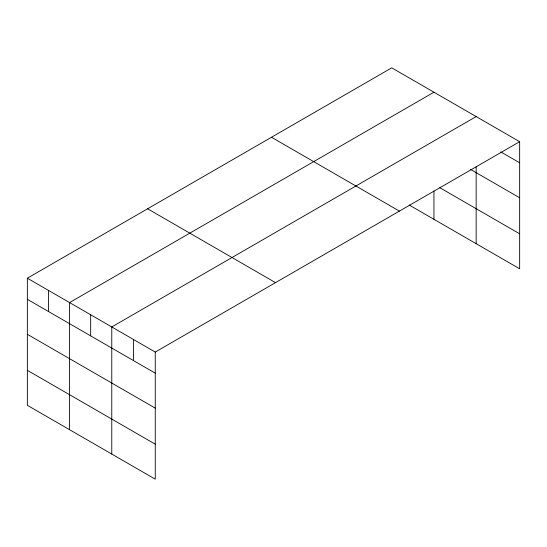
<?xml version="1.0" encoding="UTF-8"?>
<svg xmlns="http://www.w3.org/2000/svg" width="547" height="547" viewBox="0 0 547 547"><rect width="100%" height="100%" fill="white"/><g stroke="black" fill="none" stroke-linecap="round" stroke-linejoin="round"><path stroke-width="0.82" d="M27.35 278.211L155.259 352.063L155.259 479.165L27.35 405.313L27.35 278.211L391.741 67.835L519.65 141.687L519.65 268.789L409.204 205.022M433.949 92.204L69.558 302.587L69.558 429.682M476.157 116.579L111.773 326.956L111.773 454.058M155.259 352.063L519.65 141.687M500.806 151.909L519.65 162.787M470.338 169.296L519.65 197.768M439.774 187.689L519.65 233.808M271.49 137.263L399.399 211.108M147.601 208.79L275.51 282.635M27.35 299.318L155.259 373.163M27.35 334.299L155.259 408.144M27.35 370.333L155.259 444.185M476.157 166.828L476.157 243.675M433.949 190.992L433.949 219.306M133.516 339.509L133.516 360.61M90.665 314.771L90.665 335.872M48.457 290.395L48.457 311.503"/></g></svg>
